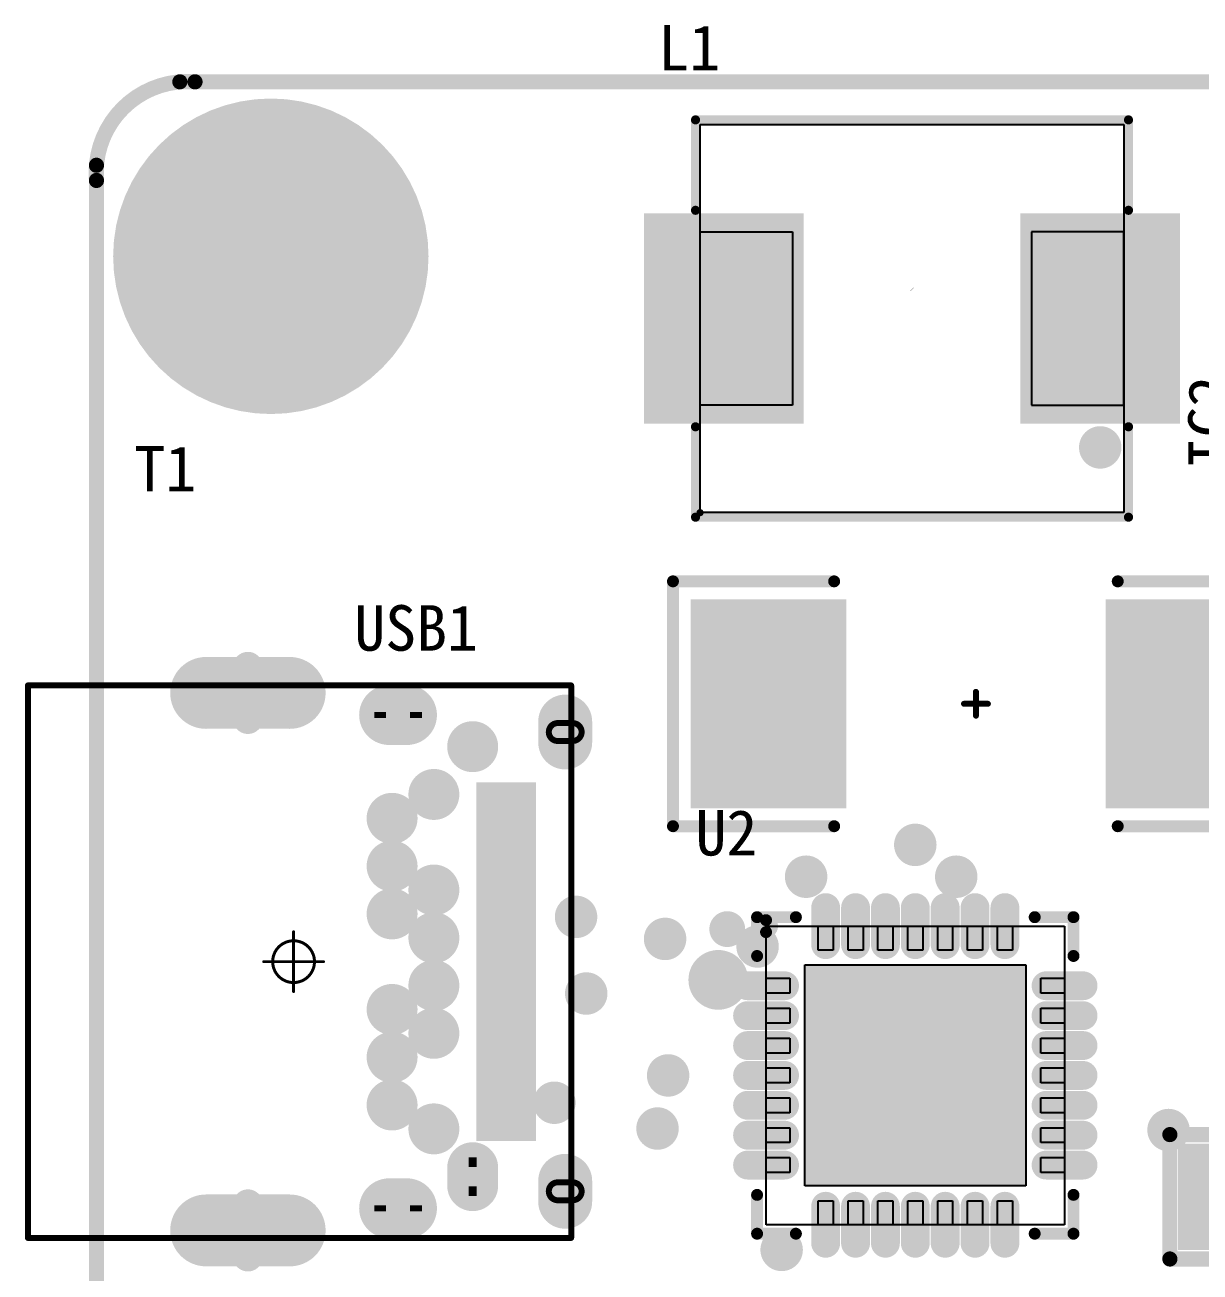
# Model space of a CAD drawing. Header units: millimetres. Extents: x 2.06 to 5.45, y 2.78 to 4.16.
# Drawn here: x 2.063 to 2.838, y 3.34 to 4.163 of the extents above; entities that cross this region are included whole.
import ezdxf

# ---------------------------------------------------------------- set-up
doc = ezdxf.new("R2010")
doc.units = ezdxf.units.MM
doc.header["$MEASUREMENT"] = 0
for name, color, linetype in [('BottomSolder', 6, 'Continuous'), ('Mechanical1', 6, 'Continuous'), ('Mechanical15', 56, 'Continuous'), ('Mechanical4', 56, 'Continuous'), ('Mechanical5', 56, 'Continuous'), ('Mechanical6', 56, 'Continuous'), ('MultiLayer', 9, 'Continuous'), ('PadHoleLayer', 156, 'Continuous'), ('TopOverlay', 2, 'Continuous'), ('TopPaste', 8, 'Continuous'), ('TopSolder', 216, 'Continuous'), ('ViaHoleLayer', 16, 'Continuous')]:
    doc.layers.add(name, color=color, linetype=linetype)

# ---------------------------------------------------------------- blocks, each defined once
blk = doc.blocks.new('USB_C_S_A_4')
at = {"layer": 'BottomSolder'}
for points, const_width in [([(-0.14449, 0.17913), (-0.15827, 0.17913)], 0.03556), ([(0.15827, 0.17913), (0.14449, 0.17913)], 0.03556), ([(0.14764, 0.11811), (0.13583, 0.11811)], 0.03359), ([(-0.1626, 0.0748), (-0.1626, 0.06299)], 0.0395), ([(0.1626, 0.0748), (0.1626, 0.06299)], 0.0395), ([(-0.17717, -0.00256), (-0.17717, -0.05768)], 0.04737), ([(0.17717, -0.00256), (0.17717, -0.05768)], 0.04737)]:
    blk.add_lwpolyline(points, dxfattribs=dict(at, const_width=const_width))
for points, const_width in [([(-0.16716, 0.17913, 1), (-0.14938, 0.17913, 1)], 0.01778), ([(-0.15338, 0.17913, 1), (-0.1356, 0.17913, 1)], 0.01778), ([(0.1356, 0.17913, 1), (0.15338, 0.17913, 1)], 0.01778), ([(0.14938, 0.17913, 1), (0.16716, 0.17913, 1)], 0.01778), ([(-0.15013, 0.11811, 1), (-0.13333, 0.11811, 1)], 0.0168), ([(0.12743, 0.11811, 1), (0.14422, 0.11811, 1)], 0.0168), ([(0.13924, 0.11811, 1), (0.15604, 0.11811, 1)], 0.0168), ([(-0.11863, 0.09252, 1), (-0.10184, 0.09252, 1)], 0.0168), ([(-0.05564, 0.09252, 1), (-0.03885, 0.09252, 1)], 0.0168), ([(-0.02415, 0.09252, 1), (-0.00735, 0.09252, 1)], 0.0168), ([(0.00735, 0.09252, 1), (0.02415, 0.09252, 1)], 0.0168), ([(0.03885, 0.09252, 1), (0.05564, 0.09252, 1)], 0.0168), ([(0.10184, 0.09252, 1), (0.11863, 0.09252, 1)], 0.0168), ([(-0.17247, 0.0748, 1), (-0.15272, 0.0748, 1)], 0.01975), ([(0.15272, 0.0748, 1), (0.17247, 0.0748, 1)], 0.01975), ([(-0.17247, 0.06299, 1), (-0.15272, 0.06299, 1)], 0.01975), ([(0.15272, 0.06299, 1), (0.17247, 0.06299, 1)], 0.01975), ([(-0.10289, 0.06496, 1), (-0.08609, 0.06496, 1)], 0.0168), ([(-0.07139, 0.06496, 1), (-0.05459, 0.06496, 1)], 0.0168), ([(-0.03989, 0.06496, 1), (-0.0231, 0.06496, 1)], 0.0168), ([(0.0231, 0.06496, 1), (0.03989, 0.06496, 1)], 0.0168), ([(0.05459, 0.06496, 1), (0.07139, 0.06496, 1)], 0.0168), ([(0.08609, 0.06496, 1), (0.10289, 0.06496, 1)], 0.0168), ([(-0.18901, -0.00256, 1), (-0.16532, -0.00256, 1)], 0.02369), ([(0.16532, -0.00256, 1), (0.18901, -0.00256, 1)], 0.02369), ([(-0.18901, -0.05768, 1), (-0.16532, -0.05768, 1)], 0.02369), ([(0.16532, -0.05768, 1), (0.18901, -0.05768, 1)], 0.02369)]:
    blk.add_lwpolyline(points, format="xyb", close=True, dxfattribs=dict(at, const_width=const_width))
at = {"layer": 'Mechanical15', "const_width": 0.00197}
for points in [[(0, -0.01968), (0, 0.01969)], [(0.01968, 0), (-0.01969, 0)]]:
    blk.add_lwpolyline(points, dxfattribs=at)
at = {"layer": 'Mechanical15'}
for points, const_width in [([(-0.00049, 0.01969, 1), (0.00049, 0.01969, 1)], 0.000984), ([(0.01378, 0, 1), (-0.01378, 0, 1)], 0.00197), ([(-0.02018, 0, 1), (-0.01919, 0, 1)], 0.000984), ([(-0.01427, 0, 1), (-0.01329, 0, 1)], 0.000984), ([(0.01329, 0, 1), (0.01427, 0, 1)], 0.000984), ([(0.01919, 0, 1), (0.02018, 0, 1)], 0.000984), ([(-0.00049, -0.01968, 1), (0.00049, -0.01968, 1)], 0.000984)]:
    blk.add_lwpolyline(points, format="xyb", close=True, dxfattribs=dict(at, const_width=const_width))
at = {"layer": 'MultiLayer'}
for points, const_width in [([(-0.14449, 0.17913), (-0.15827, 0.17913)], 0.02756), ([(0.15827, 0.17913), (0.14449, 0.17913)], 0.02756), ([(0.14764, 0.11811), (0.13583, 0.11811)], 0.02559), ([(-0.1626, 0.0748), (-0.1626, 0.06299)], 0.0315), ([(0.1626, 0.0748), (0.1626, 0.06299)], 0.0315), ([(-0.17717, -0.00256), (-0.17717, -0.05768)], 0.03937), ([(0.17717, -0.00256), (0.17717, -0.05768)], 0.03937)]:
    blk.add_lwpolyline(points, dxfattribs=dict(at, const_width=const_width))
for points, const_width in [([(-0.16516, 0.17913, 1), (-0.15138, 0.17913, 1)], 0.01378), ([(-0.15138, 0.17913, 1), (-0.1376, 0.17913, 1)], 0.01378), ([(0.1376, 0.17913, 1), (0.15138, 0.17913, 1)], 0.01378), ([(0.15138, 0.17913, 1), (0.16516, 0.17913, 1)], 0.01378), ([(-0.14813, 0.11811, 1), (-0.13533, 0.11811, 1)], 0.0128), ([(0.12943, 0.11811, 1), (0.14222, 0.11811, 1)], 0.0128), ([(0.14124, 0.11811, 1), (0.15404, 0.11811, 1)], 0.0128), ([(-0.11663, 0.09252, 1), (-0.10384, 0.09252, 1)], 0.0128), ([(-0.05364, 0.09252, 1), (-0.04085, 0.09252, 1)], 0.0128), ([(-0.02215, 0.09252, 1), (-0.00935, 0.09252, 1)], 0.0128), ([(0.00935, 0.09252, 1), (0.02215, 0.09252, 1)], 0.0128), ([(0.04085, 0.09252, 1), (0.05364, 0.09252, 1)], 0.0128), ([(0.10384, 0.09252, 1), (0.11663, 0.09252, 1)], 0.0128), ([(-0.17047, 0.0748, 1), (-0.15472, 0.0748, 1)], 0.01575), ([(0.15472, 0.0748, 1), (0.17047, 0.0748, 1)], 0.01575), ([(-0.17047, 0.06299, 1), (-0.15472, 0.06299, 1)], 0.01575), ([(-0.10089, 0.06496, 1), (-0.08809, 0.06496, 1)], 0.0128), ([(-0.06939, 0.06496, 1), (-0.05659, 0.06496, 1)], 0.0128), ([(-0.03789, 0.06496, 1), (-0.0251, 0.06496, 1)], 0.0128), ([(0.0251, 0.06496, 1), (0.03789, 0.06496, 1)], 0.0128), ([(0.05659, 0.06496, 1), (0.06939, 0.06496, 1)], 0.0128), ([(0.08809, 0.06496, 1), (0.10089, 0.06496, 1)], 0.0128), ([(0.15472, 0.06299, 1), (0.17047, 0.06299, 1)], 0.01575), ([(-0.18701, -0.00256, 1), (-0.16732, -0.00256, 1)], 0.01969), ([(0.16732, -0.00256, 1), (0.18701, -0.00256, 1)], 0.01969), ([(-0.18701, -0.05768, 1), (-0.16732, -0.05768, 1)], 0.01969), ([(0.16732, -0.05768, 1), (0.18701, -0.05768, 1)], 0.01969)]:
    blk.add_lwpolyline(points, format="xyb", close=True, dxfattribs=dict(at, const_width=const_width))
at = {"layer": 'PadHoleLayer'}
for points, const_width in [([(-0.14547, 0.18406), (-0.14547, 0.17421, -1), (-0.15728, 0.17421), (-0.15728, 0.18406, -1)], 0.00394), ([(0.15728, 0.18406), (0.15728, 0.17421, -1), (0.14547, 0.17421), (0.14547, 0.18406, -1)], 0.00394), ([(0.15133, 0.12082), (0.15133, 0.1154, -1), (0.13214, 0.1154), (0.13214, 0.12082, -1)], 0.0064), ([(-0.14813, 0.11811, 1), (-0.13533, 0.11811, 1)], 0.0128), ([(-0.11417, 0.09252, 1), (-0.1063, 0.09252, 1)], 0.00787), ([(-0.05118, 0.09252, 1), (-0.04331, 0.09252, 1)], 0.00787), ([(-0.01969, 0.09252, 1), (-0.01181, 0.09252, 1)], 0.00787), ([(0.01181, 0.09252, 1), (0.01969, 0.09252, 1)], 0.00787), ([(0.04331, 0.09252, 1), (0.05118, 0.09252, 1)], 0.00787), ([(0.1063, 0.09252, 1), (0.11417, 0.09252, 1)], 0.00787), ([(-0.16457, 0.08071), (-0.16063, 0.08071, -1), (-0.16063, 0.05709), (-0.16457, 0.05709, -1)], 0.00787), ([(0.16063, 0.08071), (0.16457, 0.08071, -1), (0.16457, 0.05709), (0.16063, 0.05709, -1)], 0.00787), ([(-0.09842, 0.06496, 1), (-0.09055, 0.06496, 1)], 0.00787), ([(-0.06693, 0.06496, 1), (-0.05906, 0.06496, 1)], 0.00787), ([(-0.03543, 0.06496, 1), (-0.02756, 0.06496, 1)], 0.00787), ([(0.02756, 0.06496, 1), (0.03543, 0.06496, 1)], 0.00787), ([(0.05906, 0.06496, 1), (0.06693, 0.06496, 1)], 0.00787), ([(0.09055, 0.06496, 1), (0.09842, 0.06496, 1)], 0.00787), ([(-0.19439, -0.02274), (-0.15994, -0.02274, -1), (-0.15994, -0.0375), (-0.19439, -0.0375, -1)], 0.00492), ([(0.15994, -0.02274), (0.19439, -0.02274, -1), (0.19439, -0.0375), (0.15994, -0.0375, -1)], 0.00492)]:
    blk.add_lwpolyline(points, format="xyb", close=True, dxfattribs=dict(at, const_width=const_width))
at = {"layer": 'TopOverlay', "const_width": 0.00394}
for points in [[(-0.18209, -0.1752), (-0.18209, 0.18307)], [(0.18209, 0.18307), (-0.18209, 0.18307)], [(0.18209, -0.1752), (0.18209, 0.18307)], [(0.18209, -0.1752), (-0.18209, -0.1752)]]:
    blk.add_lwpolyline(points, dxfattribs=at)
at = {"layer": 'TopOverlay', "const_width": 0.00197}
for points in [[(-0.18307, 0.18307, 1), (-0.1811, 0.18307, 1)], [(-0.18307, 0.18307, 1), (-0.1811, 0.18307, 1)], [(0.1811, 0.18307, 1), (0.18307, 0.18307, 1)], [(0.1811, 0.18307, 1), (0.18307, 0.18307, 1)], [(-0.18307, -0.1752, 1), (-0.1811, -0.1752, 1)], [(-0.18307, -0.1752, 1), (-0.1811, -0.1752, 1)], [(0.1811, -0.1752, 1), (0.18307, -0.1752, 1)], [(0.1811, -0.1752, 1), (0.18307, -0.1752, 1)]]:
    blk.add_lwpolyline(points, format="xyb", close=True, dxfattribs=at)
at = {"layer": 'TopPaste'}
for points in [[(-0.11417, 0.12441), (-0.10236, 0.12441), (-0.11417, 0.15591), (-0.10236, 0.15591)], [(-0.09449, 0.12441), (-0.08268, 0.12441), (-0.09449, 0.15591), (-0.08268, 0.15591)], [(-0.0748, 0.12441), (-0.06299, 0.12441), (-0.0748, 0.15591), (-0.06299, 0.15591)], [(-0.05512, 0.12441), (-0.04331, 0.12441), (-0.05512, 0.15591), (-0.04331, 0.15591)], [(-0.03543, 0.12441), (-0.02362, 0.12441), (-0.03543, 0.15591), (-0.02362, 0.15591)], [(-0.01575, 0.12441), (-0.00394, 0.12441), (-0.01575, 0.15591), (-0.00394, 0.15591)], [(0.00394, 0.12441), (0.01575, 0.12441), (0.00394, 0.15591), (0.01575, 0.15591)], [(0.02362, 0.12441), (0.03543, 0.12441), (0.02362, 0.15591), (0.03543, 0.15591)], [(0.04331, 0.12441), (0.05512, 0.12441), (0.04331, 0.15591), (0.05512, 0.15591)], [(0.06299, 0.12441), (0.0748, 0.12441), (0.06299, 0.15591), (0.0748, 0.15591)], [(0.08268, 0.12441), (0.09449, 0.12441), (0.08268, 0.15591), (0.09449, 0.15591)], [(0.10236, 0.12441), (0.11417, 0.12441), (0.10236, 0.15591), (0.11417, 0.15591)]]:
    blk.add_solid(points, dxfattribs=at)
at = {"layer": 'TopSolder'}
for points, const_width in [([(-0.14449, 0.17913), (-0.15827, 0.17913)], 0.03556), ([(0.15827, 0.17913), (0.14449, 0.17913)], 0.03556), ([(0.14764, 0.11811), (0.13583, 0.11811)], 0.03359), ([(-0.1626, 0.0748), (-0.1626, 0.06299)], 0.0395), ([(0.1626, 0.0748), (0.1626, 0.06299)], 0.0395), ([(-0.17717, -0.00256), (-0.17717, -0.05768)], 0.04737), ([(0.17717, -0.00256), (0.17717, -0.05768)], 0.04737)]:
    blk.add_lwpolyline(points, dxfattribs=dict(at, const_width=const_width))
for points, const_width in [([(-0.16716, 0.17913, 1), (-0.14938, 0.17913, 1)], 0.01778), ([(-0.15338, 0.17913, 1), (-0.1356, 0.17913, 1)], 0.01778), ([(0.1356, 0.17913, 1), (0.15338, 0.17913, 1)], 0.01778), ([(0.14938, 0.17913, 1), (0.16716, 0.17913, 1)], 0.01778), ([(-0.15013, 0.11811, 1), (-0.13333, 0.11811, 1)], 0.0168), ([(0.12743, 0.11811, 1), (0.14422, 0.11811, 1)], 0.0168), ([(0.13924, 0.11811, 1), (0.15604, 0.11811, 1)], 0.0168), ([(-0.11863, 0.09252, 1), (-0.10184, 0.09252, 1)], 0.0168), ([(-0.05564, 0.09252, 1), (-0.03885, 0.09252, 1)], 0.0168), ([(-0.02415, 0.09252, 1), (-0.00735, 0.09252, 1)], 0.0168), ([(0.00735, 0.09252, 1), (0.02415, 0.09252, 1)], 0.0168), ([(0.03885, 0.09252, 1), (0.05564, 0.09252, 1)], 0.0168), ([(0.10184, 0.09252, 1), (0.11863, 0.09252, 1)], 0.0168), ([(-0.17247, 0.0748, 1), (-0.15272, 0.0748, 1)], 0.01975), ([(0.15272, 0.0748, 1), (0.17247, 0.0748, 1)], 0.01975), ([(-0.17247, 0.06299, 1), (-0.15272, 0.06299, 1)], 0.01975), ([(0.15272, 0.06299, 1), (0.17247, 0.06299, 1)], 0.01975), ([(-0.10289, 0.06496, 1), (-0.08609, 0.06496, 1)], 0.0168), ([(-0.07139, 0.06496, 1), (-0.05459, 0.06496, 1)], 0.0168), ([(-0.03989, 0.06496, 1), (-0.0231, 0.06496, 1)], 0.0168), ([(0.0231, 0.06496, 1), (0.03989, 0.06496, 1)], 0.0168), ([(0.05459, 0.06496, 1), (0.07139, 0.06496, 1)], 0.0168), ([(0.08609, 0.06496, 1), (0.10289, 0.06496, 1)], 0.0168), ([(-0.18901, -0.00256, 1), (-0.16532, -0.00256, 1)], 0.02369), ([(0.16532, -0.00256, 1), (0.18901, -0.00256, 1)], 0.02369), ([(-0.18901, -0.05768, 1), (-0.16532, -0.05768, 1)], 0.02369), ([(0.16532, -0.05768, 1), (0.18901, -0.05768, 1)], 0.02369)]:
    blk.add_lwpolyline(points, format="xyb", close=True, dxfattribs=dict(at, const_width=const_width))
for points in [[(-0.11817, 0.12041), (-0.09836, 0.12041), (-0.11817, 0.15991), (-0.09836, 0.15991)], [(-0.09849, 0.12041), (-0.07868, 0.12041), (-0.09849, 0.15991), (-0.07868, 0.15991)], [(-0.0788, 0.12041), (-0.05899, 0.12041), (-0.0788, 0.15991), (-0.05899, 0.15991)], [(-0.05912, 0.12041), (-0.03931, 0.12041), (-0.05912, 0.15991), (-0.03931, 0.15991)], [(-0.03943, 0.12041), (-0.01962, 0.12041), (-0.03943, 0.15991), (-0.01962, 0.15991)], [(-0.01975, 0.12041), (0.00006, 0.12041), (-0.01975, 0.15991), (0.00006, 0.15991)], [(-0.00006, 0.12041), (0.01975, 0.12041), (-0.00006, 0.15991), (0.01975, 0.15991)], [(0.01962, 0.12041), (0.03943, 0.12041), (0.01962, 0.15991), (0.03943, 0.15991)], [(0.03931, 0.12041), (0.05912, 0.12041), (0.03931, 0.15991), (0.05912, 0.15991)], [(0.05899, 0.12041), (0.0788, 0.12041), (0.05899, 0.15991), (0.0788, 0.15991)], [(0.07868, 0.12041), (0.09849, 0.12041), (0.07868, 0.15991), (0.09849, 0.15991)], [(0.09836, 0.12041), (0.11817, 0.12041), (0.09836, 0.15991), (0.11817, 0.15991)]]:
    blk.add_solid(points, dxfattribs=at)
blk = doc.blocks.new('SMD_6_6_7_1_3_0___11')
at = {"layer": 'Mechanical15', "const_width": 0.0001}
blk.add_lwpolyline([(-0.00316, 0.02723), (-0.00116, 0.02923)], dxfattribs=at)
at = {"layer": 'Mechanical15', "const_width": 0.00005}
for points in [[(-0.00319, 0.02723, 1), (-0.00314, 0.02723, 1)], [(-0.00119, 0.02923, 1), (-0.00114, 0.02923, 1)]]:
    blk.add_lwpolyline(points, format="xyb", close=True, dxfattribs=at)
at = {"layer": 'Mechanical4'}
for p, q in [((-0.14193, -0.119), (-0.14193, 0.13691)), ((-0.14193, 0.13691), (0.1376, 0.13691)), ((0.1376, 0.13691), (0.1376, -0.119)), ((0.1376, -0.119), (-0.14193, -0.119))]:
    blk.add_line(p, q, dxfattribs=at)
at = {"layer": 'Mechanical5'}
for p, q in [((-0.14193, -0.04813), (-0.14193, 0.06604)), ((-0.14193, 0.06604), (-0.08091, 0.06604)), ((-0.08091, 0.06604), (-0.08091, -0.04813)), ((0.1376, 0.06604), (0.07658, 0.06604)), ((0.07658, 0.06604), (0.07658, -0.04813)), ((0.1376, -0.04813), (0.1376, 0.06604)), ((-0.08091, -0.04813), (-0.14193, -0.04813)), ((0.07658, -0.04813), (0.1376, -0.04813))]:
    blk.add_line(p, q, dxfattribs=at)
at = {"layer": 'Mechanical6'}
for points, const_width in [([(-0.14075, -0.119, 1), (-0.14311, -0.119, 1)], 0.00236), ([(-0.1437, -0.119, 1), (-0.14251, -0.119, 1)], 0.00118), ([(-0.14134, -0.119, 1), (-0.14015, -0.119, 1)], 0.00118)]:
    blk.add_lwpolyline(points, format="xyb", close=True, dxfattribs=dict(at, const_width=const_width))
at = {"layer": 'TopOverlay', "const_width": 0.006}
for points in [[(-0.14493, 0.13991), (0.1406, 0.13991)], [(-0.14493, 0.08031), (-0.14493, 0.13991)], [(0.1406, 0.08031), (0.1406, 0.13991)], [(-0.14493, -0.122), (-0.14493, -0.0624)], [(0.1406, -0.122), (0.1406, -0.0624)], [(-0.14493, -0.122), (0.1406, -0.122)]]:
    blk.add_lwpolyline(points, dxfattribs=at)
at = {"layer": 'TopOverlay', "const_width": 0.003}
for points in [[(-0.14643, 0.13991, 1), (-0.14343, 0.13991, 1)], [(-0.14643, 0.13991, 1), (-0.14343, 0.13991, 1)], [(0.1391, 0.13991, 1), (0.1421, 0.13991, 1)], [(0.1391, 0.13991, 1), (0.1421, 0.13991, 1)], [(-0.14643, 0.08031, 1), (-0.14343, 0.08031, 1)], [(0.1391, 0.08031, 1), (0.1421, 0.08031, 1)], [(-0.14643, -0.0624, 1), (-0.14343, -0.0624, 1)], [(0.1391, -0.0624, 1), (0.1421, -0.0624, 1)], [(-0.14643, -0.122, 1), (-0.14343, -0.122, 1)], [(-0.14643, -0.122, 1), (-0.14343, -0.122, 1)], [(0.1391, -0.122, 1), (0.1421, -0.122, 1)], [(0.1391, -0.122, 1), (0.1421, -0.122, 1)]]:
    blk.add_lwpolyline(points, format="xyb", close=True, dxfattribs=at)
at = {"layer": 'TopPaste'}
for points in [[(-0.175, -0.0564), (-0.0776, -0.0564), (-0.175, 0.07431), (-0.0776, 0.07431)], [(0.07327, -0.0564), (0.17067, -0.0564), (0.07327, 0.07431), (0.17067, 0.07431)]]:
    blk.add_solid(points, dxfattribs=at)
at = {"layer": 'TopSolder'}
for points in [[(-0.179, -0.0604), (-0.0736, -0.0604), (-0.179, 0.07831), (-0.0736, 0.07831)], [(0.06927, -0.0604), (0.17467, -0.0604), (0.06927, 0.07831), (0.17467, 0.07831)]]:
    blk.add_solid(points, dxfattribs=at)
blk = doc.blocks.new('SMC_16')
at = {"layer": 'Mechanical1', "const_width": 0.00394}
for points in [[(0, -0.00787), (0, 0.00787)], [(-0.00787, 0), (0.00787, 0)]]:
    blk.add_lwpolyline(points, dxfattribs=at)
at = {"layer": 'Mechanical1', "const_width": 0.00197}
for points in [[(-0.00098, 0.00787, 1), (0.00098, 0.00787, 1)], [(-0.00886, 0, 1), (-0.00689, 0, 1)], [(0.00689, 0, 1), (0.00886, 0, 1)], [(-0.00098, -0.00787, 1), (0.00098, -0.00787, 1)]]:
    blk.add_lwpolyline(points, format="xyb", close=True, dxfattribs=at)
at = {"layer": 'TopOverlay', "const_width": 0.00787}
for points in [[(-0.1998, 0.08071), (-0.0935, 0.08071)], [(-0.1998, -0.08071), (-0.1998, 0.08071)], [(0.0935, 0.08071), (0.19587, 0.08071)], [(0.19587, 0.08091), (0.21358, 0.06299)], [(0.21358, -0.06299), (0.21358, 0.06299)], [(0.19587, -0.08071), (0.21358, -0.06299)], [(-0.1998, -0.08071), (-0.0935, -0.08071)], [(0.0935, -0.08071), (0.19587, -0.08071)]]:
    blk.add_lwpolyline(points, dxfattribs=at)
at = {"layer": 'TopOverlay', "const_width": 0.00394}
for points in [[(-0.20177, 0.08071, 1), (-0.19784, 0.08071, 1)], [(-0.20177, 0.08071, 1), (-0.19784, 0.08071, 1)], [(-0.09547, 0.08071, 1), (-0.09154, 0.08071, 1)], [(0.09154, 0.08071, 1), (0.09547, 0.08071, 1)], [(0.1939, 0.08091, 1), (0.19783, 0.08091, 1)], [(0.1939, 0.08071, 1), (0.19783, 0.08071, 1)], [(0.21161, 0.06299, 1), (0.21555, 0.06299, 1)], [(0.21161, 0.06299, 1), (0.21555, 0.06299, 1)], [(0.21161, -0.06299, 1), (0.21555, -0.06299, 1)], [(0.21161, -0.06299, 1), (0.21555, -0.06299, 1)], [(-0.20177, -0.08071, 1), (-0.19784, -0.08071, 1)], [(-0.20177, -0.08071, 1), (-0.19784, -0.08071, 1)], [(-0.09547, -0.08071, 1), (-0.09154, -0.08071, 1)], [(0.09154, -0.08071, 1), (0.09547, -0.08071, 1)], [(0.1939, -0.08071, 1), (0.19783, -0.08071, 1)], [(0.1939, -0.08071, 1), (0.19783, -0.08071, 1)]]:
    blk.add_lwpolyline(points, format="xyb", close=True, dxfattribs=at)
at = {"layer": 'TopPaste'}
for points in [[(-0.18405, -0.06496), (-0.08957, -0.06496), (-0.18405, 0.06496), (-0.08957, 0.06496)], [(0.08957, -0.06496), (0.18406, -0.06496), (0.08957, 0.06496), (0.18406, 0.06496)]]:
    blk.add_solid(points, dxfattribs=at)
at = {"layer": 'TopSolder'}
for points in [[(-0.18805, -0.06896), (-0.08557, -0.06896), (-0.18805, 0.06896), (-0.08557, 0.06896)], [(0.08557, -0.06896), (0.18806, -0.06896), (0.08557, 0.06896), (0.18806, 0.06896)]]:
    blk.add_solid(points, dxfattribs=at)
blk = doc.blocks.new('M3_125X200_24')
at = {"layer": 'BottomSolder', "const_width": 0.104}
blk.add_lwpolyline([(-0.052, 0, 1), (0.052, 0, 1)], format="xyb", close=True, dxfattribs=at)
at = {"layer": 'MultiLayer', "const_width": 0.1}
blk.add_lwpolyline([(-0.05, 0, 1), (0.05, 0, 1)], format="xyb", close=True, dxfattribs=at)
at = {"layer": 'PadHoleLayer', "const_width": 0.0625}
blk.add_lwpolyline([(-0.03125, 0, 1), (0.03125, 0, 1)], format="xyb", close=True, dxfattribs=at)
at = {"layer": 'TopSolder', "const_width": 0.104}
blk.add_lwpolyline([(-0.052, 0, 1), (0.052, 0, 1)], format="xyb", close=True, dxfattribs=at)
blk = doc.blocks.new('CP2102_26')
at = {"layer": 'Mechanical15'}
for points, const_width in [([(-0.05701, -0.12016, 1), (-0.07669, -0.12016, 1)], 0.01969), ([(-0.08161, -0.12016, 1), (-0.07177, -0.12016, 1)], 0.00984), ([(-0.06193, -0.12016, 1), (-0.05209, -0.12016, 1)], 0.00984)]:
    blk.add_lwpolyline(points, format="xyb", close=True, dxfattribs=dict(at, const_width=const_width))
at = {"layer": 'Mechanical4'}
for p, q in [((-0.10228, -0.08866), (-0.10228, 0.10819)), ((-0.10228, 0.10819), (0.09457, 0.10819)), ((0.09457, 0.10819), (0.09457, -0.08866)), ((0.09457, -0.08866), (-0.10228, -0.08866))]:
    blk.add_line(p, q, dxfattribs=at)
at = {"layer": 'Mechanical5'}
for p, q in [((-0.06788, 0.09244), (-0.06788, 0.10819)), ((-0.06788, 0.10819), (-0.05804, 0.10819)), ((-0.05804, 0.10819), (-0.05804, 0.09244)), ((-0.04818, 0.09244), (-0.04818, 0.10819)), ((-0.04818, 0.10819), (-0.03834, 0.10819)), ((-0.03834, 0.10819), (-0.03834, 0.09244)), ((-0.02848, 0.09244), (-0.02848, 0.10819)), ((-0.02848, 0.10819), (-0.01864, 0.10819)), ((-0.01864, 0.10819), (-0.01864, 0.09244)), ((-0.00878, 0.09244), (-0.00878, 0.10819)), ((-0.00878, 0.10819), (0.00106, 0.10819)), ((0.00106, 0.10819), (0.00106, 0.09244)), ((0.01092, 0.09244), (0.01092, 0.10819)), ((0.01092, 0.10819), (0.02076, 0.10819)), ((0.02076, 0.10819), (0.02076, 0.09244)), ((0.03062, 0.09244), (0.03062, 0.10819)), ((0.03062, 0.10819), (0.04046, 0.10819)), ((0.04046, 0.10819), (0.04046, 0.09244)), ((0.05032, 0.09244), (0.05032, 0.10819)), ((0.05032, 0.10819), (0.06016, 0.10819)), ((0.06016, 0.10819), (0.06016, 0.09244)), ((-0.05804, 0.09244), (-0.06788, 0.09244)), ((-0.03834, 0.09244), (-0.04818, 0.09244)), ((-0.01864, 0.09244), (-0.02848, 0.09244)), ((0.00106, 0.09244), (-0.00878, 0.09244)), ((0.02076, 0.09244), (0.01092, 0.09244)), ((0.04046, 0.09244), (0.03062, 0.09244)), ((0.06016, 0.09244), (0.05032, 0.09244)), ((-0.0767, 0.0826), (0.06897, 0.0826)), ((-0.0767, -0.06308), (-0.0767, 0.0826)), ((0.06897, 0.0826), (0.06897, -0.06308)), ((-0.10228, 0.07378), (-0.08653, 0.07378)), ((-0.10228, 0.06394), (-0.10228, 0.07378)), ((-0.08653, 0.07378), (-0.08653, 0.06394)), ((0.07882, 0.07378), (0.09457, 0.07378)), ((0.07882, 0.06394), (0.07882, 0.07378)), ((0.09457, 0.07378), (0.09457, 0.06394)), ((-0.08653, 0.06394), (-0.10228, 0.06394)), ((0.09457, 0.06394), (0.07882, 0.06394)), ((-0.10228, 0.05408), (-0.08653, 0.05408)), ((-0.10228, 0.04424), (-0.10228, 0.05408)), ((-0.08653, 0.05408), (-0.08653, 0.04424)), ((0.07882, 0.05408), (0.09457, 0.05408)), ((0.07882, 0.04424), (0.07882, 0.05408)), ((0.09457, 0.05408), (0.09457, 0.04424)), ((-0.08653, 0.04424), (-0.10228, 0.04424)), ((0.09457, 0.04424), (0.07882, 0.04424)), ((-0.10228, 0.03438), (-0.08653, 0.03438)), ((-0.10228, 0.02454), (-0.10228, 0.03438)), ((-0.08653, 0.03438), (-0.08653, 0.02454)), ((0.07882, 0.03438), (0.09457, 0.03438)), ((0.07882, 0.02454), (0.07882, 0.03438)), ((0.09457, 0.03438), (0.09457, 0.02454)), ((-0.08653, 0.02454), (-0.10228, 0.02454)), ((0.09457, 0.02454), (0.07882, 0.02454)), ((-0.10228, 0.01468), (-0.08653, 0.01468)), ((-0.10228, 0.00484), (-0.10228, 0.01468)), ((-0.08653, 0.01468), (-0.08653, 0.00484)), ((0.07882, 0.01468), (0.09457, 0.01468)), ((0.07882, 0.00484), (0.07882, 0.01468)), ((0.09457, 0.01468), (0.09457, 0.00484)), ((-0.08653, 0.00484), (-0.10228, 0.00484)), ((0.09457, 0.00484), (0.07882, 0.00484)), ((-0.10228, -0.00502), (-0.08653, -0.00502)), ((-0.10228, -0.01486), (-0.10228, -0.00502)), ((-0.08653, -0.00502), (-0.08653, -0.01486)), ((0.07882, -0.00502), (0.09457, -0.00502)), ((0.07882, -0.01486), (0.07882, -0.00502)), ((0.09457, -0.00502), (0.09457, -0.01486)), ((-0.08653, -0.01486), (-0.10228, -0.01486)), ((0.09457, -0.01486), (0.07882, -0.01486)), ((-0.10228, -0.02472), (-0.08653, -0.02472)), ((-0.10228, -0.03456), (-0.10228, -0.02472)), ((-0.08653, -0.02472), (-0.08653, -0.03456)), ((0.07882, -0.02472), (0.09457, -0.02472)), ((0.07882, -0.03456), (0.07882, -0.02472)), ((0.09457, -0.02472), (0.09457, -0.03456)), ((-0.08653, -0.03456), (-0.10228, -0.03456)), ((0.09457, -0.03456), (0.07882, -0.03456)), ((-0.10228, -0.04442), (-0.08653, -0.04442)), ((-0.10228, -0.05426), (-0.10228, -0.04442)), ((-0.08653, -0.04442), (-0.08653, -0.05426)), ((0.07882, -0.04442), (0.09457, -0.04442)), ((0.07882, -0.05426), (0.07882, -0.04442)), ((0.09457, -0.04442), (0.09457, -0.05426)), ((-0.08653, -0.05426), (-0.10228, -0.05426)), ((0.09457, -0.05426), (0.07882, -0.05426)), ((0.06897, -0.06308), (-0.0767, -0.06308)), ((-0.06788, -0.08866), (-0.06788, -0.07291)), ((-0.06788, -0.07291), (-0.05804, -0.07291)), ((-0.05804, -0.07291), (-0.05804, -0.08866)), ((-0.04818, -0.08866), (-0.04818, -0.07291)), ((-0.04818, -0.07291), (-0.03834, -0.07291)), ((-0.03834, -0.07291), (-0.03834, -0.08866)), ((-0.02848, -0.08866), (-0.02848, -0.07291)), ((-0.02848, -0.07291), (-0.01864, -0.07291)), ((-0.01864, -0.07291), (-0.01864, -0.08866)), ((-0.00878, -0.08866), (-0.00878, -0.07291)), ((-0.00878, -0.07291), (0.00106, -0.07291)), ((0.00106, -0.07291), (0.00106, -0.08866)), ((0.01092, -0.08866), (0.01092, -0.07291)), ((0.01092, -0.07291), (0.02076, -0.07291)), ((0.02076, -0.07291), (0.02076, -0.08866)), ((0.03062, -0.08866), (0.03062, -0.07291)), ((0.03062, -0.07291), (0.04046, -0.07291)), ((0.04046, -0.07291), (0.04046, -0.08866)), ((0.05032, -0.08866), (0.05032, -0.07291)), ((0.05032, -0.07291), (0.06016, -0.07291)), ((0.06016, -0.07291), (0.06016, -0.08866)), ((-0.05804, -0.08866), (-0.06788, -0.08866)), ((-0.03834, -0.08866), (-0.04818, -0.08866)), ((-0.01864, -0.08866), (-0.02848, -0.08866)), ((0.00106, -0.08866), (-0.00878, -0.08866)), ((0.02076, -0.08866), (0.01092, -0.08866)), ((0.04046, -0.08866), (0.03062, -0.08866)), ((0.06016, -0.08866), (0.05032, -0.08866))]:
    blk.add_line(p, q, dxfattribs=at)
at = {"layer": 'Mechanical6'}
for points, const_width in [([(-0.09834, -0.08866, 1), (-0.10622, -0.08866, 1)], 0.00787), ([(-0.10819, -0.08866, 1), (-0.10425, -0.08866, 1)], 0.00394), ([(-0.10031, -0.08866, 1), (-0.09637, -0.08866, 1)], 0.00394)]:
    blk.add_lwpolyline(points, format="xyb", close=True, dxfattribs=dict(at, const_width=const_width))
at = {"layer": 'TopOverlay', "const_width": 0.00787}
for points in [[(-0.10819, 0.0885), (-0.10819, 0.11409)], [(-0.0826, 0.11409), (-0.10819, 0.11409)], [(0.10047, 0.11409), (0.07488, 0.11409)], [(0.10047, 0.0885), (0.10047, 0.11409)], [(-0.10819, -0.09457), (-0.10819, -0.06898)], [(0.10047, -0.09457), (0.10047, -0.06898)], [(-0.0826, -0.09457), (-0.10819, -0.09457)], [(0.10047, -0.09457), (0.07488, -0.09457)]]:
    blk.add_lwpolyline(points, dxfattribs=at)
at = {"layer": 'TopOverlay'}
for points, const_width in [([(-0.11016, 0.11409, 1), (-0.10622, 0.11409, 1)], 0.00394), ([(-0.11016, 0.11409, 1), (-0.10622, 0.11409, 1)], 0.00394), ([(-0.08457, 0.11409, 1), (-0.08063, 0.11409, 1)], 0.00394), ([(0.07291, 0.11409, 1), (0.07684, 0.11409, 1)], 0.00394), ([(0.0985, 0.11409, 1), (0.10243, 0.11409, 1)], 0.00394), ([(0.0985, 0.11409, 1), (0.10243, 0.11409, 1)], 0.00394), ([(-0.11016, 0.0885, 1), (-0.10622, 0.0885, 1)], 0.00394), ([(0.0985, 0.0885, 1), (0.10243, 0.0885, 1)], 0.00394), ([(-0.11016, -0.06898, 1), (-0.10622, -0.06898, 1)], 0.00394), ([(0.0985, -0.06898, 1), (0.10243, -0.06898, 1)], 0.00394), ([(-0.11016, -0.09457, 1), (-0.10622, -0.09457, 1)], 0.00394), ([(-0.11016, -0.09457, 1), (-0.10622, -0.09457, 1)], 0.00394), ([(-0.08457, -0.09457, 1), (-0.08063, -0.09457, 1)], 0.00394), ([(0.07291, -0.09457, 1), (0.07684, -0.09457, 1)], 0.00394), ([(0.0985, -0.09457, 1), (0.10243, -0.09457, 1)], 0.00394), ([(0.0985, -0.09457, 1), (0.10243, -0.09457, 1)], 0.00394), ([(-0.10332, -0.10834, 1), (-0.09741, -0.10834, 1)], 0.00591), ([(-0.10322, -0.10834, 1), (-0.09731, -0.10834, 1)], 0.00591)]:
    blk.add_lwpolyline(points, format="xyb", close=True, dxfattribs=dict(at, const_width=const_width))
at = {"layer": 'TopOverlay', "const_width": 0.01181}
blk.add_lwpolyline([(-0.10026, -0.10834, -236.221139), (-0.10036, -0.10834)], format="xyb", dxfattribs=at)
at = {"layer": 'TopPaste', "const_width": 0.01102}
for points in [[(-0.06296, 0.09599), (-0.06296, 0.1204)], [(-0.04326, 0.09599), (-0.04326, 0.1204)], [(-0.02356, 0.09599), (-0.02356, 0.1204)], [(-0.00386, 0.09599), (-0.00386, 0.1204)], [(0.01584, 0.09599), (0.01584, 0.1204)], [(0.03554, 0.09599), (0.03554, 0.1204)], [(0.05524, 0.09599), (0.05524, 0.1204)], [(-0.11449, 0.06886), (-0.09008, 0.06886)], [(0.08236, 0.06886), (0.10677, 0.06886)], [(-0.11449, 0.04916), (-0.09008, 0.04916)], [(0.08236, 0.04916), (0.10677, 0.04916)], [(-0.11449, 0.02946), (-0.09008, 0.02946)], [(0.08236, 0.02946), (0.10677, 0.02946)], [(-0.11449, 0.00976), (-0.09008, 0.00976)], [(0.08236, 0.00976), (0.10677, 0.00976)], [(-0.11449, -0.00994), (-0.09008, -0.00994)], [(0.08236, -0.00994), (0.10677, -0.00994)], [(-0.11449, -0.02964), (-0.09008, -0.02964)], [(0.08236, -0.02964), (0.10677, -0.02964)], [(-0.11449, -0.04934), (-0.09008, -0.04934)], [(0.08236, -0.04934), (0.10677, -0.04934)], [(-0.06296, -0.10086), (-0.06296, -0.07645)], [(-0.04326, -0.10086), (-0.04326, -0.07645)], [(-0.02356, -0.10086), (-0.02356, -0.07645)], [(-0.00386, -0.10086), (-0.00386, -0.07645)], [(0.01584, -0.10086), (0.01584, -0.07645)], [(0.03554, -0.10086), (0.03554, -0.07645)], [(0.05524, -0.10086), (0.05524, -0.07645)]]:
    blk.add_lwpolyline(points, dxfattribs=at)
at = {"layer": 'TopPaste', "const_width": 0.00551}
for points in [[(-0.06572, 0.1204, 1), (-0.06021, 0.1204, 1)], [(-0.04602, 0.1204, 1), (-0.04051, 0.1204, 1)], [(-0.02632, 0.1204, 1), (-0.02081, 0.1204, 1)], [(-0.00662, 0.1204, 1), (-0.00111, 0.1204, 1)], [(0.01308, 0.1204, 1), (0.01859, 0.1204, 1)], [(0.03278, 0.1204, 1), (0.03829, 0.1204, 1)], [(0.05248, 0.1204, 1), (0.05799, 0.1204, 1)], [(-0.06572, 0.09599, 1), (-0.06021, 0.09599, 1)], [(-0.04602, 0.09599, 1), (-0.04051, 0.09599, 1)], [(-0.02632, 0.09599, 1), (-0.02081, 0.09599, 1)], [(-0.00662, 0.09599, 1), (-0.00111, 0.09599, 1)], [(0.01308, 0.09599, 1), (0.01859, 0.09599, 1)], [(0.03278, 0.09599, 1), (0.03829, 0.09599, 1)], [(0.05248, 0.09599, 1), (0.05799, 0.09599, 1)], [(-0.11724, 0.06886, 1), (-0.11173, 0.06886, 1)], [(-0.09284, 0.06886, 1), (-0.08732, 0.06886, 1)], [(0.07961, 0.06886, 1), (0.08512, 0.06886, 1)], [(0.10401, 0.06886, 1), (0.10953, 0.06886, 1)], [(-0.11724, 0.04916, 1), (-0.11173, 0.04916, 1)], [(-0.09284, 0.04916, 1), (-0.08732, 0.04916, 1)], [(0.07961, 0.04916, 1), (0.08512, 0.04916, 1)], [(0.10401, 0.04916, 1), (0.10953, 0.04916, 1)], [(-0.11724, 0.02946, 1), (-0.11173, 0.02946, 1)], [(-0.09284, 0.02946, 1), (-0.08732, 0.02946, 1)], [(0.07961, 0.02946, 1), (0.08512, 0.02946, 1)], [(0.10401, 0.02946, 1), (0.10953, 0.02946, 1)], [(-0.11724, 0.00976, 1), (-0.11173, 0.00976, 1)], [(-0.09284, 0.00976, 1), (-0.08732, 0.00976, 1)], [(0.07961, 0.00976, 1), (0.08512, 0.00976, 1)], [(0.10401, 0.00976, 1), (0.10953, 0.00976, 1)], [(-0.11724, -0.00994, 1), (-0.11173, -0.00994, 1)], [(-0.09284, -0.00994, 1), (-0.08732, -0.00994, 1)], [(0.07961, -0.00994, 1), (0.08512, -0.00994, 1)], [(0.10401, -0.00994, 1), (0.10953, -0.00994, 1)], [(-0.11724, -0.02964, 1), (-0.11173, -0.02964, 1)], [(-0.09284, -0.02964, 1), (-0.08732, -0.02964, 1)], [(0.07961, -0.02964, 1), (0.08512, -0.02964, 1)], [(0.10401, -0.02964, 1), (0.10953, -0.02964, 1)], [(-0.11724, -0.04934, 1), (-0.11173, -0.04934, 1)], [(-0.09284, -0.04934, 1), (-0.08732, -0.04934, 1)], [(0.07961, -0.04934, 1), (0.08512, -0.04934, 1)], [(0.10401, -0.04934, 1), (0.10953, -0.04934, 1)], [(-0.06572, -0.07645, 1), (-0.06021, -0.07645, 1)], [(-0.04602, -0.07645, 1), (-0.04051, -0.07645, 1)], [(-0.02632, -0.07645, 1), (-0.02081, -0.07645, 1)], [(-0.00662, -0.07645, 1), (-0.00111, -0.07645, 1)], [(0.01308, -0.07645, 1), (0.01859, -0.07645, 1)], [(0.03278, -0.07645, 1), (0.03829, -0.07645, 1)], [(0.05248, -0.07645, 1), (0.05799, -0.07645, 1)], [(-0.06572, -0.10086, 1), (-0.06021, -0.10086, 1)], [(-0.04602, -0.10086, 1), (-0.04051, -0.10086, 1)], [(-0.02632, -0.10086, 1), (-0.02081, -0.10086, 1)], [(-0.00662, -0.10086, 1), (-0.00111, -0.10086, 1)], [(0.01308, -0.10086, 1), (0.01859, -0.10086, 1)], [(0.03278, -0.10086, 1), (0.03829, -0.10086, 1)], [(0.05248, -0.10086, 1), (0.05799, -0.10086, 1)]]:
    blk.add_lwpolyline(points, format="xyb", close=True, dxfattribs=at)
at = {"layer": 'TopPaste'}
blk.add_solid([(0.06503, -0.05913), (0.06503, 0.07866), (-0.07276, -0.05913), (-0.07276, 0.07866)], dxfattribs=at)
at = {"layer": 'TopSolder', "const_width": 0.01902}
for points in [[(-0.06296, 0.09599), (-0.06296, 0.1204)], [(-0.04326, 0.09599), (-0.04326, 0.1204)], [(-0.02356, 0.09599), (-0.02356, 0.1204)], [(-0.00386, 0.09599), (-0.00386, 0.1204)], [(0.01584, 0.09599), (0.01584, 0.1204)], [(0.03554, 0.09599), (0.03554, 0.1204)], [(0.05524, 0.09599), (0.05524, 0.1204)], [(-0.11449, 0.06886), (-0.09008, 0.06886)], [(0.08236, 0.06886), (0.10677, 0.06886)], [(-0.11449, 0.04916), (-0.09008, 0.04916)], [(0.08236, 0.04916), (0.10677, 0.04916)], [(-0.11449, 0.02946), (-0.09008, 0.02946)], [(0.08236, 0.02946), (0.10677, 0.02946)], [(-0.11449, 0.00976), (-0.09008, 0.00976)], [(0.08236, 0.00976), (0.10677, 0.00976)], [(-0.11449, -0.00994), (-0.09008, -0.00994)], [(0.08236, -0.00994), (0.10677, -0.00994)], [(-0.11449, -0.02964), (-0.09008, -0.02964)], [(0.08236, -0.02964), (0.10677, -0.02964)], [(-0.11449, -0.04934), (-0.09008, -0.04934)], [(0.08236, -0.04934), (0.10677, -0.04934)], [(-0.06296, -0.10086), (-0.06296, -0.07645)], [(-0.04326, -0.10086), (-0.04326, -0.07645)], [(-0.02356, -0.10086), (-0.02356, -0.07645)], [(-0.00386, -0.10086), (-0.00386, -0.07645)], [(0.01584, -0.10086), (0.01584, -0.07645)], [(0.03554, -0.10086), (0.03554, -0.07645)], [(0.05524, -0.10086), (0.05524, -0.07645)]]:
    blk.add_lwpolyline(points, dxfattribs=at)
at = {"layer": 'TopSolder', "const_width": 0.00951}
for points in [[(-0.06772, 0.1204, 1), (-0.05821, 0.1204, 1)], [(-0.04802, 0.1204, 1), (-0.03851, 0.1204, 1)], [(-0.02832, 0.1204, 1), (-0.01881, 0.1204, 1)], [(-0.00862, 0.1204, 1), (0.00089, 0.1204, 1)], [(0.01108, 0.1204, 1), (0.02059, 0.1204, 1)], [(0.03078, 0.1204, 1), (0.04029, 0.1204, 1)], [(0.05048, 0.1204, 1), (0.05999, 0.1204, 1)], [(-0.06772, 0.09599, 1), (-0.05821, 0.09599, 1)], [(-0.04802, 0.09599, 1), (-0.03851, 0.09599, 1)], [(-0.02832, 0.09599, 1), (-0.01881, 0.09599, 1)], [(-0.00862, 0.09599, 1), (0.00089, 0.09599, 1)], [(0.01108, 0.09599, 1), (0.02059, 0.09599, 1)], [(0.03078, 0.09599, 1), (0.04029, 0.09599, 1)], [(0.05048, 0.09599, 1), (0.05999, 0.09599, 1)], [(-0.11924, 0.06886, 1), (-0.10973, 0.06886, 1)], [(-0.09484, 0.06886, 1), (-0.08532, 0.06886, 1)], [(0.07761, 0.06886, 1), (0.08712, 0.06886, 1)], [(0.10201, 0.06886, 1), (0.11153, 0.06886, 1)], [(-0.11924, 0.04916, 1), (-0.10973, 0.04916, 1)], [(-0.09484, 0.04916, 1), (-0.08532, 0.04916, 1)], [(0.07761, 0.04916, 1), (0.08712, 0.04916, 1)], [(0.10201, 0.04916, 1), (0.11153, 0.04916, 1)], [(-0.11924, 0.02946, 1), (-0.10973, 0.02946, 1)], [(-0.09484, 0.02946, 1), (-0.08532, 0.02946, 1)], [(0.07761, 0.02946, 1), (0.08712, 0.02946, 1)], [(0.10201, 0.02946, 1), (0.11153, 0.02946, 1)], [(-0.11924, 0.00976, 1), (-0.10973, 0.00976, 1)], [(-0.09484, 0.00976, 1), (-0.08532, 0.00976, 1)], [(0.07761, 0.00976, 1), (0.08712, 0.00976, 1)], [(0.10201, 0.00976, 1), (0.11153, 0.00976, 1)], [(-0.11924, -0.00994, 1), (-0.10973, -0.00994, 1)], [(-0.09484, -0.00994, 1), (-0.08532, -0.00994, 1)], [(0.07761, -0.00994, 1), (0.08712, -0.00994, 1)], [(0.10201, -0.00994, 1), (0.11153, -0.00994, 1)], [(-0.11924, -0.02964, 1), (-0.10973, -0.02964, 1)], [(-0.09484, -0.02964, 1), (-0.08532, -0.02964, 1)], [(0.07761, -0.02964, 1), (0.08712, -0.02964, 1)], [(0.10201, -0.02964, 1), (0.11153, -0.02964, 1)], [(-0.11924, -0.04934, 1), (-0.10973, -0.04934, 1)], [(-0.09484, -0.04934, 1), (-0.08532, -0.04934, 1)], [(0.07761, -0.04934, 1), (0.08712, -0.04934, 1)], [(0.10201, -0.04934, 1), (0.11153, -0.04934, 1)], [(-0.06772, -0.07645, 1), (-0.05821, -0.07645, 1)], [(-0.04802, -0.07645, 1), (-0.03851, -0.07645, 1)], [(-0.02832, -0.07645, 1), (-0.01881, -0.07645, 1)], [(-0.00862, -0.07645, 1), (0.00089, -0.07645, 1)], [(0.01108, -0.07645, 1), (0.02059, -0.07645, 1)], [(0.03078, -0.07645, 1), (0.04029, -0.07645, 1)], [(0.05048, -0.07645, 1), (0.05999, -0.07645, 1)], [(-0.06772, -0.10086, 1), (-0.05821, -0.10086, 1)], [(-0.04802, -0.10086, 1), (-0.03851, -0.10086, 1)], [(-0.02832, -0.10086, 1), (-0.01881, -0.10086, 1)], [(-0.00862, -0.10086, 1), (0.00089, -0.10086, 1)], [(0.01108, -0.10086, 1), (0.02059, -0.10086, 1)], [(0.03078, -0.10086, 1), (0.04029, -0.10086, 1)], [(0.05048, -0.10086, 1), (0.05999, -0.10086, 1)]]:
    blk.add_lwpolyline(points, format="xyb", close=True, dxfattribs=at)
at = {"layer": 'TopSolder'}
blk.add_solid([(0.06903, -0.06313), (0.06903, 0.08266), (-0.07676, -0.06313), (-0.07676, 0.08266)], dxfattribs=at)
blk = doc.blocks.new('C_1206_L_45')
at = {"layer": 'Mechanical15', "const_width": 0.00197}
for points in [[(0, 0.01968), (0, -0.01969)], [(0.01969, 0), (-0.01968, 0)]]:
    blk.add_lwpolyline(points, dxfattribs=at)
at = {"layer": 'Mechanical15'}
for points, const_width in [([(-0.00049, 0.01968, 1), (0.00049, 0.01968, 1)], 0.000984), ([(0.01378, 0, 1), (-0.01378, 0, 1)], 0.00197), ([(-0.02018, 0, 1), (-0.01919, 0, 1)], 0.000984), ([(-0.01427, 0, 1), (-0.01329, 0, 1)], 0.000984), ([(0.01329, 0, 1), (0.01427, 0, 1)], 0.000984), ([(0.01919, 0, 1), (0.02018, 0, 1)], 0.000984), ([(-0.00049, -0.01969, 1), (0.00049, -0.01969, 1)], 0.000984)]:
    blk.add_lwpolyline(points, format="xyb", close=True, dxfattribs=dict(at, const_width=const_width))
at = {"layer": 'TopOverlay'}
for points, const_width in [([(-0.092, 0.041), (-0.092, -0.041)], 0.01), ([(-0.025, 0.041), (-0.092, 0.041)], 0.01), ([(0.092, 0.041), (0.025, 0.041)], 0.01), ([(0.092, 0.041), (0.092, -0.041)], 0.01), ([(-0.005, 0.025), (-0.005, -0.025)], 0.006), ([(0.005, 0.025), (0.005, -0.025)], 0.006), ([(-0.005, 0), (-0.02, 0)], 0.006), ([(0.02, 0), (0.005, 0)], 0.006), ([(-0.025, -0.041), (-0.092, -0.041)], 0.01), ([(0.092, -0.041), (0.025, -0.041)], 0.01)]:
    blk.add_lwpolyline(points, dxfattribs=dict(at, const_width=const_width))
for points, const_width in [([(-0.0945, 0.041, 1), (-0.0895, 0.041, 1)], 0.005), ([(-0.0945, 0.041, 1), (-0.0895, 0.041, 1)], 0.005), ([(-0.0275, 0.041, 1), (-0.0225, 0.041, 1)], 0.005), ([(0.0225, 0.041, 1), (0.0275, 0.041, 1)], 0.005), ([(0.0895, 0.041, 1), (0.0945, 0.041, 1)], 0.005), ([(0.0895, 0.041, 1), (0.0945, 0.041, 1)], 0.005), ([(-0.0065, 0.025, 1), (-0.0035, 0.025, 1)], 0.003), ([(0.0035, 0.025, 1), (0.0065, 0.025, 1)], 0.003), ([(-0.0215, 0, 1), (-0.0185, 0, 1)], 0.003), ([(-0.0065, 0, 1), (-0.0035, 0, 1)], 0.003), ([(0.0035, 0, 1), (0.0065, 0, 1)], 0.003), ([(0.0185, 0, 1), (0.0215, 0, 1)], 0.003), ([(-0.0065, -0.025, 1), (-0.0035, -0.025, 1)], 0.003), ([(0.0035, -0.025, 1), (0.0065, -0.025, 1)], 0.003), ([(-0.0945, -0.041, 1), (-0.0895, -0.041, 1)], 0.005), ([(-0.0945, -0.041, 1), (-0.0895, -0.041, 1)], 0.005), ([(-0.0275, -0.041, 1), (-0.0225, -0.041, 1)], 0.005), ([(0.0225, -0.041, 1), (0.0275, -0.041, 1)], 0.005), ([(0.0895, -0.041, 1), (0.0945, -0.041, 1)], 0.005), ([(0.0895, -0.041, 1), (0.0945, -0.041, 1)], 0.005)]:
    blk.add_lwpolyline(points, format="xyb", close=True, dxfattribs=dict(at, const_width=const_width))
at = {"layer": 'TopPaste'}
for points in [[(-0.08262, -0.031), (-0.02762, -0.031), (-0.08262, 0.031), (-0.02762, 0.031)], [(0.08261, 0.031), (0.02761, 0.031), (0.08261, -0.031), (0.02761, -0.031)]]:
    blk.add_solid(points, dxfattribs=at)
at = {"layer": 'TopSolder'}
for points in [[(-0.08662, -0.035), (-0.02362, -0.035), (-0.08662, 0.035), (-0.02362, 0.035)], [(0.08661, 0.035), (0.02361, 0.035), (0.08661, -0.035), (0.02361, -0.035)]]:
    blk.add_solid(points, dxfattribs=at)

msp = doc.modelspace()

# ---------------------------------------------------------------- linework, layer by layer
at = {"layer": 'BottomSolder', "const_width": 0.014}
for points in [[(2.76497, 3.884, 1), (2.77897, 3.884, 1)], [(2.643, 3.622, 1), (2.657, 3.622, 1)], [(2.571, 3.601, 1), (2.585, 3.601, 1)], [(2.67, 3.601, 1), (2.684, 3.601, 1)], [(2.41929, 3.57453, 1), (2.43329, 3.57453, 1)], [(2.478, 3.56, 1), (2.492, 3.56, 1)], [(2.539, 3.555, 1), (2.553, 3.555, 1)], [(2.426, 3.524, 1), (2.44, 3.524, 1)], [(2.48, 3.47, 1), (2.494, 3.47, 1)], [(2.405, 3.452, 1), (2.419, 3.452, 1)], [(2.473, 3.435, 1), (2.487, 3.435, 1)], [(2.81, 3.434, 1), (2.824, 3.434, 1)], [(2.55486, 3.355, 1), (2.56886, 3.355, 1)]]:
    msp.add_lwpolyline(points, format="xyb", close=True, dxfattribs=at)
at = {"layer": 'Mechanical1', "const_width": 0.01}
msp.add_lwpolyline([(2.11, 4.06, -0.463799), (2.175, 4.125)], format="xyb", dxfattribs=at)
for points in [[(2.165, 4.125), (5.38, 4.125)], [(2.11, 2.995), (2.11, 4.07)]]:
    msp.add_lwpolyline(points, dxfattribs=at)
at = {"layer": 'Mechanical1', "const_width": 0.005}
for points in [[(2.1625, 4.125, 1), (2.1675, 4.125, 1)], [(2.1725, 4.125, 1), (2.1775, 4.125, 1)], [(2.1075, 4.07, 1), (2.1125, 4.07, 1)], [(2.1075, 4.06, 1), (2.1125, 4.06, 1)]]:
    msp.add_lwpolyline(points, format="xyb", close=True, dxfattribs=at)
at = {"layer": 'MultiLayer', "const_width": 0.01}
for points in [[(2.76697, 3.884, 1), (2.77697, 3.884, 1)], [(2.645, 3.622, 1), (2.655, 3.622, 1)], [(2.573, 3.601, 1), (2.583, 3.601, 1)], [(2.672, 3.601, 1), (2.682, 3.601, 1)], [(2.42129, 3.57453, 1), (2.43129, 3.57453, 1)], [(2.48, 3.56, 1), (2.49, 3.56, 1)], [(2.541, 3.555, 1), (2.551, 3.555, 1)], [(2.428, 3.524, 1), (2.438, 3.524, 1)], [(2.482, 3.47, 1), (2.492, 3.47, 1)], [(2.407, 3.452, 1), (2.417, 3.452, 1)], [(2.475, 3.435, 1), (2.485, 3.435, 1)], [(2.812, 3.434, 1), (2.822, 3.434, 1)], [(2.55686, 3.355, 1), (2.56686, 3.355, 1)]]:
    msp.add_lwpolyline(points, format="xyb", close=True, dxfattribs=at)
at = {"layer": 'TopSolder', "const_width": 0.014}
for points in [[(2.76497, 3.884, 1), (2.77897, 3.884, 1)], [(2.643, 3.622, 1), (2.657, 3.622, 1)], [(2.571, 3.601, 1), (2.585, 3.601, 1)], [(2.67, 3.601, 1), (2.684, 3.601, 1)], [(2.41929, 3.57453, 1), (2.43329, 3.57453, 1)], [(2.478, 3.56, 1), (2.492, 3.56, 1)], [(2.539, 3.555, 1), (2.553, 3.555, 1)], [(2.426, 3.524, 1), (2.44, 3.524, 1)], [(2.48, 3.47, 1), (2.494, 3.47, 1)], [(2.405, 3.452, 1), (2.419, 3.452, 1)], [(2.473, 3.435, 1), (2.487, 3.435, 1)], [(2.81, 3.434, 1), (2.824, 3.434, 1)], [(2.55486, 3.355, 1), (2.56886, 3.355, 1)]]:
    msp.add_lwpolyline(points, format="xyb", close=True, dxfattribs=at)
at = {"layer": 'ViaHoleLayer', "const_width": 0.0075}
for points in [[(2.76822, 3.884, 1), (2.77572, 3.884, 1)], [(2.64625, 3.622, 1), (2.65375, 3.622, 1)], [(2.57425, 3.601, 1), (2.58175, 3.601, 1)], [(2.67325, 3.601, 1), (2.68075, 3.601, 1)], [(2.42254, 3.57453, 1), (2.43004, 3.57453, 1)], [(2.48125, 3.56, 1), (2.48875, 3.56, 1)], [(2.54225, 3.555, 1), (2.54975, 3.555, 1)], [(2.42925, 3.524, 1), (2.43675, 3.524, 1)], [(2.48325, 3.47, 1), (2.49075, 3.47, 1)], [(2.40825, 3.452, 1), (2.41575, 3.452, 1)], [(2.47625, 3.435, 1), (2.48375, 3.435, 1)], [(2.81325, 3.434, 1), (2.82075, 3.434, 1)], [(2.55811, 3.355, 1), (2.56561, 3.355, 1)]]:
    msp.add_lwpolyline(points, format="xyb", close=True, dxfattribs=at)

# ---------------------------------------------------------------- block references
msp.add_blockref('M3_125X200_24', (2.225, 4.01))
for name, p, rotation in [('SMD_6_6_7_1_3_0___11', (2.65, 3.96), 360), ('SMC_16', (2.69, 3.715), 360), ('USB_C_S_A_4', (2.24, 3.545), 270), ('CP2102_26', (2.64024, 3.46614), 270), ('C_1206_L_45', (2.90988, 3.39), 180)]:
    msp.add_blockref(name, p, dxfattribs=dict(rotation=rotation))

# ---------------------------------------------------------------- texts
at = {"layer": 'TopOverlay'}
for s, p in [('L1', (2.4805, 4.1325)), ('T1', (2.135, 3.855)), ('USB1', (2.28, 3.75)), ('U2', (2.505, 3.615))]:
    msp.add_text(s, height=0.03, dxfattribs=at).set_placement(p)
msp.add_text('IC2', height=0.03, rotation=90, dxfattribs=at).set_placement((2.86, 3.87))

doc.saveas('drawing.dxf')
